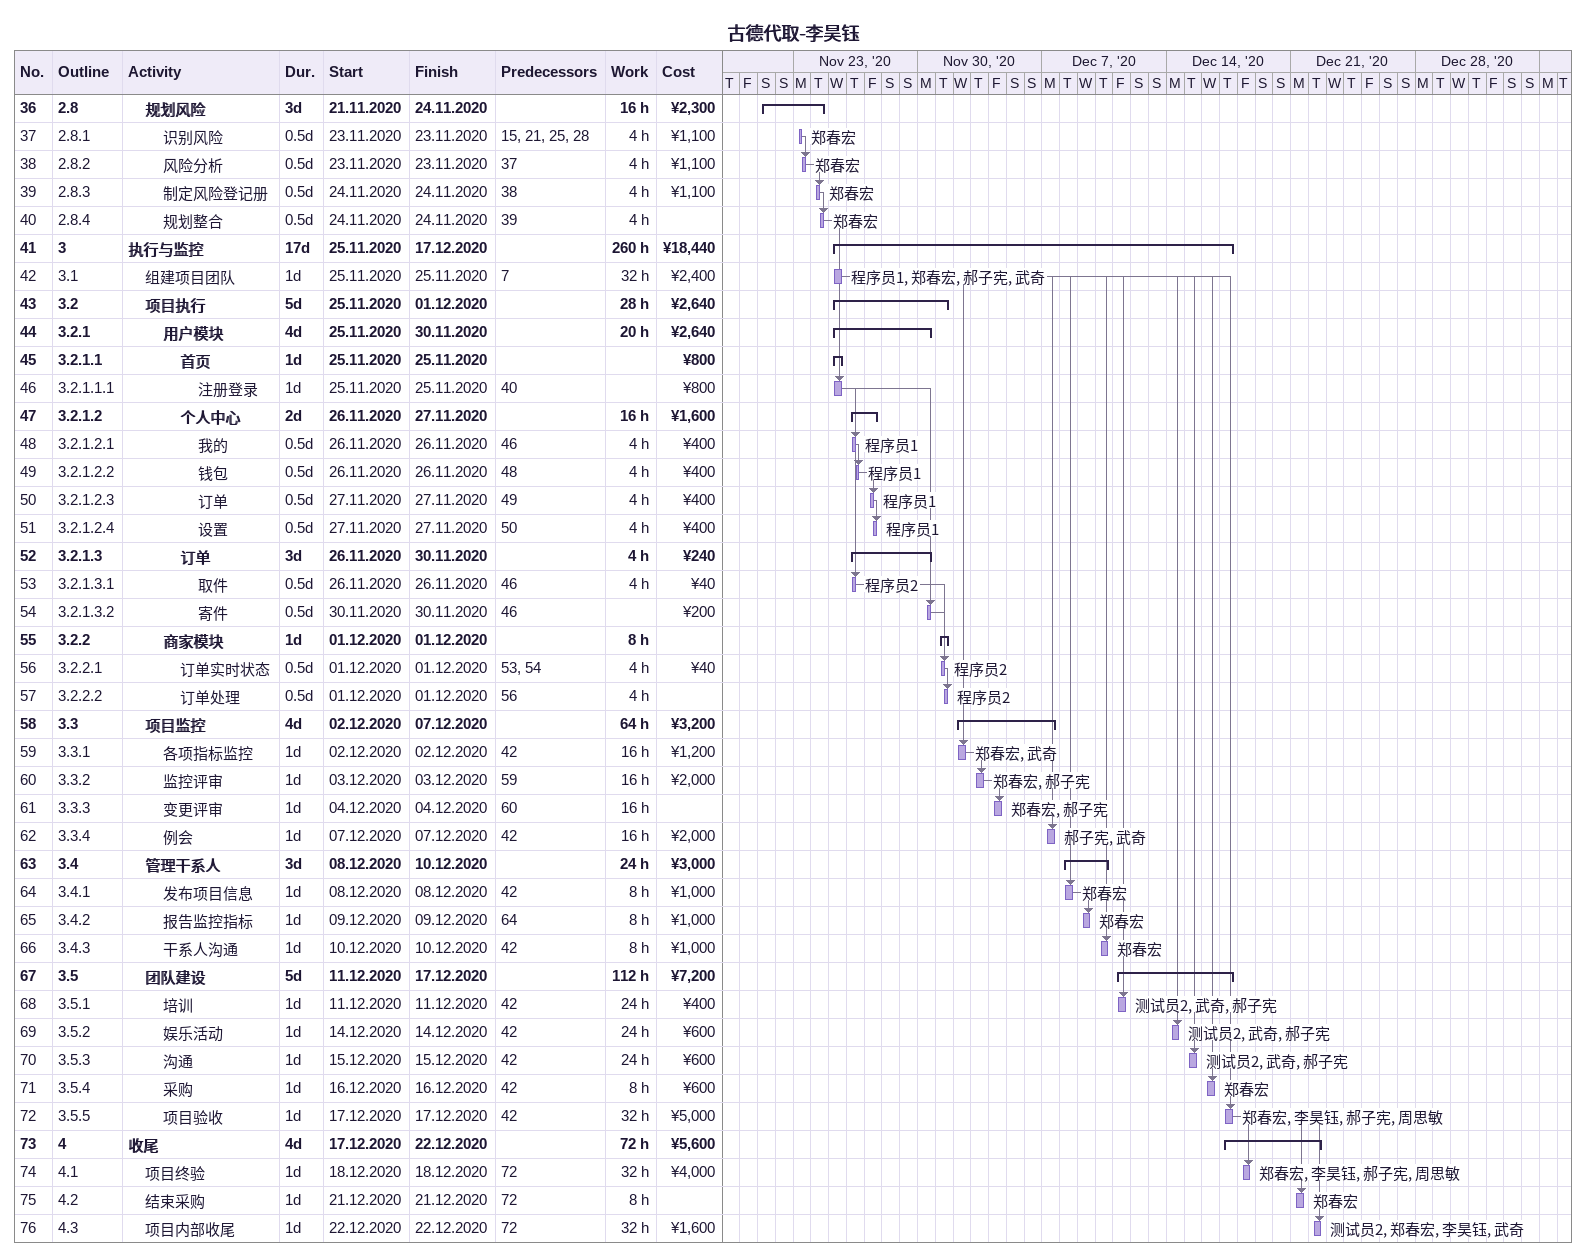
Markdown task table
古德代取-李昊钰

| ID | WBS | Task | Duration | Start | Finish | Predecessors | Resources | Work (h) | Cost (¥) |
|---|---|---|---|---|---|---|---|---|---|
| 36 | 2.8 | **规划风险** | 3d | 2020-11-21 | 2020-11-24 |  |  | 16 | 2300 |
| 37 | 2.8.1 | 识别风险 | 0.5d | 2020-11-23 | 2020-11-23 | 15, 21, 25, 28 | 郑春宏 | 4 | 1100 |
| 38 | 2.8.2 | 风险分析 | 0.5d | 2020-11-23 | 2020-11-23 | 37 | 郑春宏 | 4 | 1100 |
| 39 | 2.8.3 | 制定风险登记册 | 0.5d | 2020-11-24 | 2020-11-24 | 38 | 郑春宏 | 4 | 1100 |
| 40 | 2.8.4 | 规划整合 | 0.5d | 2020-11-24 | 2020-11-24 | 39 | 郑春宏 | 4 |  |
| 41 | 3 | **执行与监控** | 17d | 2020-11-25 | 2020-12-17 |  |  | 260 | 18440 |
| 42 | 3.1 | 组建项目团队 | 1d | 2020-11-25 | 2020-11-25 | 7 | 程序员1, 郑春宏, 郝子宪, 武奇 | 32 | 2400 |
| 43 | 3.2 | **项目执行** | 5d | 2020-11-25 | 2020-12-01 |  |  | 28 | 2640 |
| 44 | 3.2.1 | **用户模块** | 4d | 2020-11-25 | 2020-11-30 |  |  | 20 | 2640 |
| 45 | 3.2.1.1 | **首页** | 1d | 2020-11-25 | 2020-11-25 |  |  |  | 800 |
| 46 | 3.2.1.1.1 | 注册登录 | 1d | 2020-11-25 | 2020-11-25 | 40 |  |  | 800 |
| 47 | 3.2.1.2 | **个人中心** | 2d | 2020-11-26 | 2020-11-27 |  |  | 16 | 1600 |
| 48 | 3.2.1.2.1 | 我的 | 0.5d | 2020-11-26 | 2020-11-26 | 46 | 程序员1 | 4 | 400 |
| 49 | 3.2.1.2.2 | 钱包 | 0.5d | 2020-11-26 | 2020-11-26 | 48 | 程序员1 | 4 | 400 |
| 50 | 3.2.1.2.3 | 订单 | 0.5d | 2020-11-27 | 2020-11-27 | 49 | 程序员1 | 4 | 400 |
| 51 | 3.2.1.2.4 | 设置 | 0.5d | 2020-11-27 | 2020-11-27 | 50 | 程序员1 | 4 | 400 |
| 52 | 3.2.1.3 | **订单** | 3d | 2020-11-26 | 2020-11-30 |  |  | 4 | 240 |
| 53 | 3.2.1.3.1 | 取件 | 0.5d | 2020-11-26 | 2020-11-26 | 46 | 程序员2 | 4 | 40 |
| 54 | 3.2.1.3.2 | 寄件 | 0.5d | 2020-11-30 | 2020-11-30 | 46 |  |  | 200 |
| 55 | 3.2.2 | **商家模块** | 1d | 2020-12-01 | 2020-12-01 |  |  | 8 |  |
| 56 | 3.2.2.1 | 订单实时状态 | 0.5d | 2020-12-01 | 2020-12-01 | 53, 54 | 程序员2 | 4 | 40 |
| 57 | 3.2.2.2 | 订单处理 | 0.5d | 2020-12-01 | 2020-12-01 | 56 | 程序员2 | 4 |  |
| 58 | 3.3 | **项目监控** | 4d | 2020-12-02 | 2020-12-07 |  |  | 64 | 3200 |
| 59 | 3.3.1 | 各项指标监控 | 1d | 2020-12-02 | 2020-12-02 | 42 | 郑春宏, 武奇 | 16 | 1200 |
| 60 | 3.3.2 | 监控评审 | 1d | 2020-12-03 | 2020-12-03 | 59 | 郑春宏, 郝子宪 | 16 | 2000 |
| 61 | 3.3.3 | 变更评审 | 1d | 2020-12-04 | 2020-12-04 | 60 | 郑春宏, 郝子宪 | 16 |  |
| 62 | 3.3.4 | 例会 | 1d | 2020-12-07 | 2020-12-07 | 42 | 郝子宪, 武奇 | 16 | 2000 |
| 63 | 3.4 | **管理干系人** | 3d | 2020-12-08 | 2020-12-10 |  |  | 24 | 3000 |
| 64 | 3.4.1 | 发布项目信息 | 1d | 2020-12-08 | 2020-12-08 | 42 | 郑春宏 | 8 | 1000 |
| 65 | 3.4.2 | 报告监控指标 | 1d | 2020-12-09 | 2020-12-09 | 64 | 郑春宏 | 8 | 1000 |
| 66 | 3.4.3 | 干系人沟通 | 1d | 2020-12-10 | 2020-12-10 | 42 | 郑春宏 | 8 | 1000 |
| 67 | 3.5 | **团队建设** | 5d | 2020-12-11 | 2020-12-17 |  |  | 112 | 7200 |
| 68 | 3.5.1 | 培训 | 1d | 2020-12-11 | 2020-12-11 | 42 | 测试员2, 武奇, 郝子宪 | 24 | 400 |
| 69 | 3.5.2 | 娱乐活动 | 1d | 2020-12-14 | 2020-12-14 | 42 | 测试员2, 武奇, 郝子宪 | 24 | 600 |
| 70 | 3.5.3 | 沟通 | 1d | 2020-12-15 | 2020-12-15 | 42 | 测试员2, 武奇, 郝子宪 | 24 | 600 |
| 71 | 3.5.4 | 采购 | 1d | 2020-12-16 | 2020-12-16 | 42 | 郑春宏 | 8 | 600 |
| 72 | 3.5.5 | 项目验收 | 1d | 2020-12-17 | 2020-12-17 | 42 | 郑春宏, 李昊钰, 郝子宪, 周思敏 | 32 | 5000 |
| 73 | 4 | **收尾** | 4d | 2020-12-17 | 2020-12-22 |  |  | 72 | 5600 |
| 74 | 4.1 | 项目终验 | 1d | 2020-12-18 | 2020-12-18 | 72 | 郑春宏, 李昊钰, 郝子宪, 周思敏 | 32 | 4000 |
| 75 | 4.2 | 结束采购 | 1d | 2020-12-21 | 2020-12-21 | 72 | 郑春宏 | 8 |  |
| 76 | 4.3 | 项目内部收尾 | 1d | 2020-12-22 | 2020-12-22 | 72 | 测试员2, 郑春宏, 李昊钰, 武奇 | 32 | 1600 |
